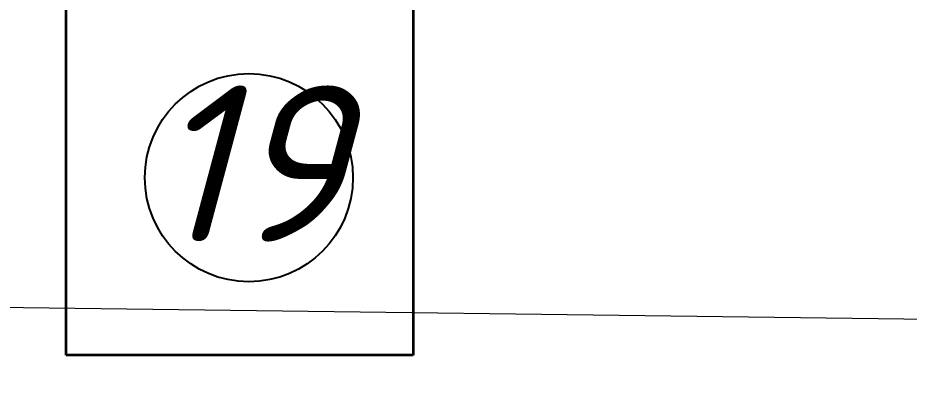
# Model space of a CAD drawing. Header units: millimetres. Extents: x -345369 to 252202, y 74562 to 424723.
# Drawn here: x -337180 to -336152, y 215572 to 216002 of the extents above; entities that cross this region are included whole.
import ezdxf

# ---------------------------------------------------------------- set-up
doc = ezdxf.new("R2010")
doc.units = ezdxf.units.MM
doc.layers.add('Оbводка', color=1, linetype='Continuous', lineweight=90)
doc.styles.get("Standard").update_dxf_attribs({"font": 'isocpeur.TTF', "oblique": 15})

msp = doc.modelspace()

# ---------------------------------------------------------------- hatches: boundary and pattern name
at = {"lineweight": 20}
h = msp.add_hatch(dxfattribs=at)
h.set_pattern_fill('AR-CONC', color=256, scale=2.5)
h.set_pattern_definition([(50, (-467359.26, -150275.32), (455.46167, -39.8477), [47.625, -523.875]), (355, (-467359.26, -150275.3), (-88.10855, 477.6421), [38.1, -419.10146]), (100.45144, (-467321.3, -150278.64), (367.3531, 437.7944), [40.475, -445.2256]), (46.1842, (-467359.26, -150148.3), (677.6976, -105.1058), [71.4375, -785.8125]), (96.63556, (-467302.8, -150157.1), (593.5103, 618.5653), [60.7126, -667.839]), (351.18415, (-467359.26, -150148.3), (593.5103, 618.5653), [57.1499, -628.6493]), (21, (-467295.76, -150180.07), (379.03598, -255.663), [47.625, -523.875]), (326, (-467295.76, -150180.07), (154.50507, 460.4699), [38.1, -419.1]), (71.45144, (-467264.17, -150201.38), (533.54105, 204.8069), [40.475, -445.22484]), (37.5, (-467359.26, -150275.32), (7.72151, 211.3876), [0, -414.02, 0, -425.45, 0, -420.6875]), (7.5, (-467359.26, -150275.32), (167.04916, 250.45144), [0, -242.57, 0, -404.495, 0, -160.3375]), (327.5, (-467500.86, -150275.32), (338.97649, -14.32186), [0, -158.75, 0, -495.3, 0, -657.225]), (317.5, (-467564.36, -150275.32), (370.32295, 63.56623), [0, -206.375, 0, -328.93, 0, -466.725])])
h.paths.add_polyline_path([(-304063.043096, 215112.578109), (-307699.012508, 215112.578109, -0.1277607606), (-308283.032856, 215264.284146, -0.0634386493), (-309473.911787, 215112.578109), (-328372.904858, 215112.578109, -0.0639917581), (-329573.913186, 215266.919397, -0.1289028012), (-330162.638807, 215112.578109), (-333783.77355, 215112.578109, 0.034557613), (-333077.955336, 214412.578109), (-304768.861309, 214412.578109, 0.034557613)])
h.paths.add_polyline_path([(-299008.962601, 215112.578109), (-304063.043096, 215112.578109, -0.034557613), (-304768.861309, 214412.578109, -0.2679491924), (-303729.630825, 213812.578109), (-301729.630825, 213812.578109, -0.2679491924), (-300690.40034, 214412.578109), (-299008.962601, 214412.578109)])
h.paths.add_polyline_path([(-333783.77355, 215112.578109), (-338824.224375, 215112.578109), (-338824.224375, 214412.578109), (-333077.955336, 214412.578109, -0.034557613)])
edge = h.paths.add_edge_path()
edge.add_line((-310261.810123, 215712.578109), (-310326.896758, 215469.5409))
edge.add_line((-310326.896758, 215469.5409), (-310931.394891, 215631.428661))
edge.add_line((-310931.394891, 215631.428661), (-310909.662645, 215712.578109))
edge.add_line((-310909.662645, 215712.578109), (-329123.408323, 215712.578109))
edge.add_arc((-330162.638807, 216312.578109), 1200, 299.380333506, 330, ccw=False)
edge.add_arc((-328372.904858, 219862.578109), 4750, 255.354138888, 270)
edge.add_line((-328372.904858, 215112.578109), (-309473.911787, 215112.578109))
edge.add_arc((-309473.911787, 219862.578109), 4750, 270, 284.519610429)
edge.add_arc((-307699.012508, 216312.578109), 1200, 210, 240.877162167, ccw=False)
edge.add_line((-308738.242993, 215712.578109), (-310261.810123, 215712.578109))

# ---------------------------------------------------------------- linework, layer by layer
at = {"lineweight": 35}
for p, q in [((-337124.224375, 215612.578109), (-337124.224375, 216012.578109)), ((-336724.224375, 216012.578109), (-336724.224375, 215612.578109)), ((-336724.224375, 215612.578109), (-337124.224375, 215612.578109))]:
    msp.add_line(p, q, dxfattribs=at)
at = {"color": 1, "lineweight": 20}
msp.add_line((-338221.660619, 215681.684548), (-335765.413451, 215649.324188), dxfattribs=at)
at = {"layer": 'Оbводка', "color": 0, "lineweight": -2}
msp.add_circle((-336913.548201, 215817.465602), 120, dxfattribs=at)

# ---------------------------------------------------------------- texts
at = {"lineweight": 40, "insert": (-336915.363204, 215833.769157), "char_height": 180, "width": 1600, "attachment_point": 5}
msp.add_mtext('19', dxfattribs=at)

doc.saveas('drawing.dxf')
